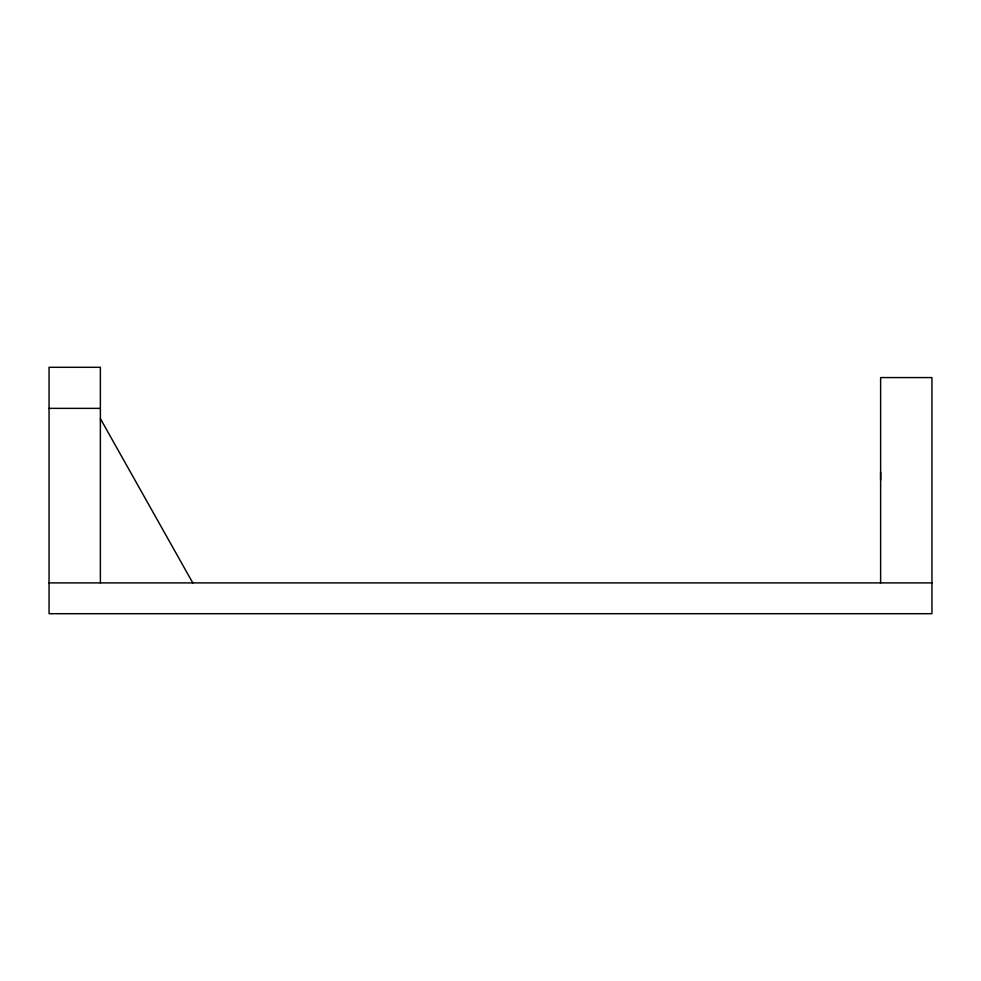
<?xml version="1.0" encoding="UTF-8"?>
<svg xmlns="http://www.w3.org/2000/svg" width="981" height="981" viewBox="0 0 981 981"><rect width="100%" height="100%" fill="white"/><g stroke="black" fill="none" stroke-linecap="round" stroke-linejoin="round"><path stroke-width="1.47" d="M880.619 480.236L880.619 472.106M49.05 408.366L100.381 408.366M49.05 582.898L931.95 582.898M100.381 418.642L192.779 582.898M880.619 582.898L880.619 377.575L931.95 377.575L931.95 613.701L49.05 613.701L49.05 367.299L100.381 367.299L100.381 582.898"/></g></svg>
